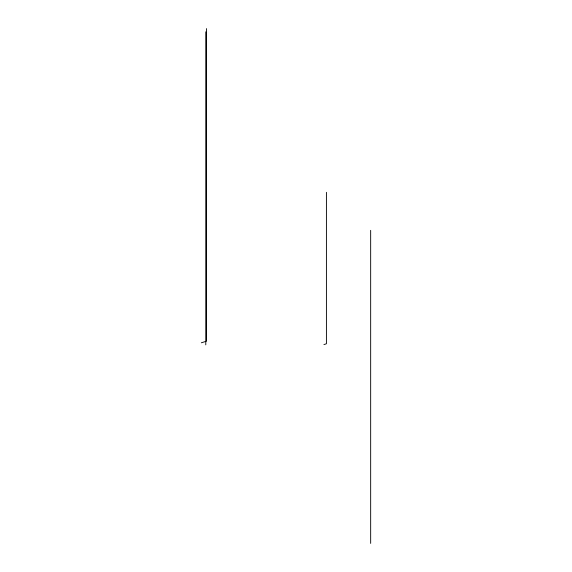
<?xml version="1.0" encoding="UTF-8"?>
<svg xmlns="http://www.w3.org/2000/svg" width="572" height="572" viewBox="0 0 572 572"><rect width="100%" height="100%" fill="white"/><g stroke="black" fill="none" stroke-linecap="round" stroke-linejoin="round"><path stroke-width="0.86" d="M201.337 342.792L206.492 341.177L206.492 28.6M323.924 344.558L326.419 343.772L326.419 192.321M370.663 230.352L370.663 543.4M205.777 31.832L205.777 344.873"/></g></svg>
